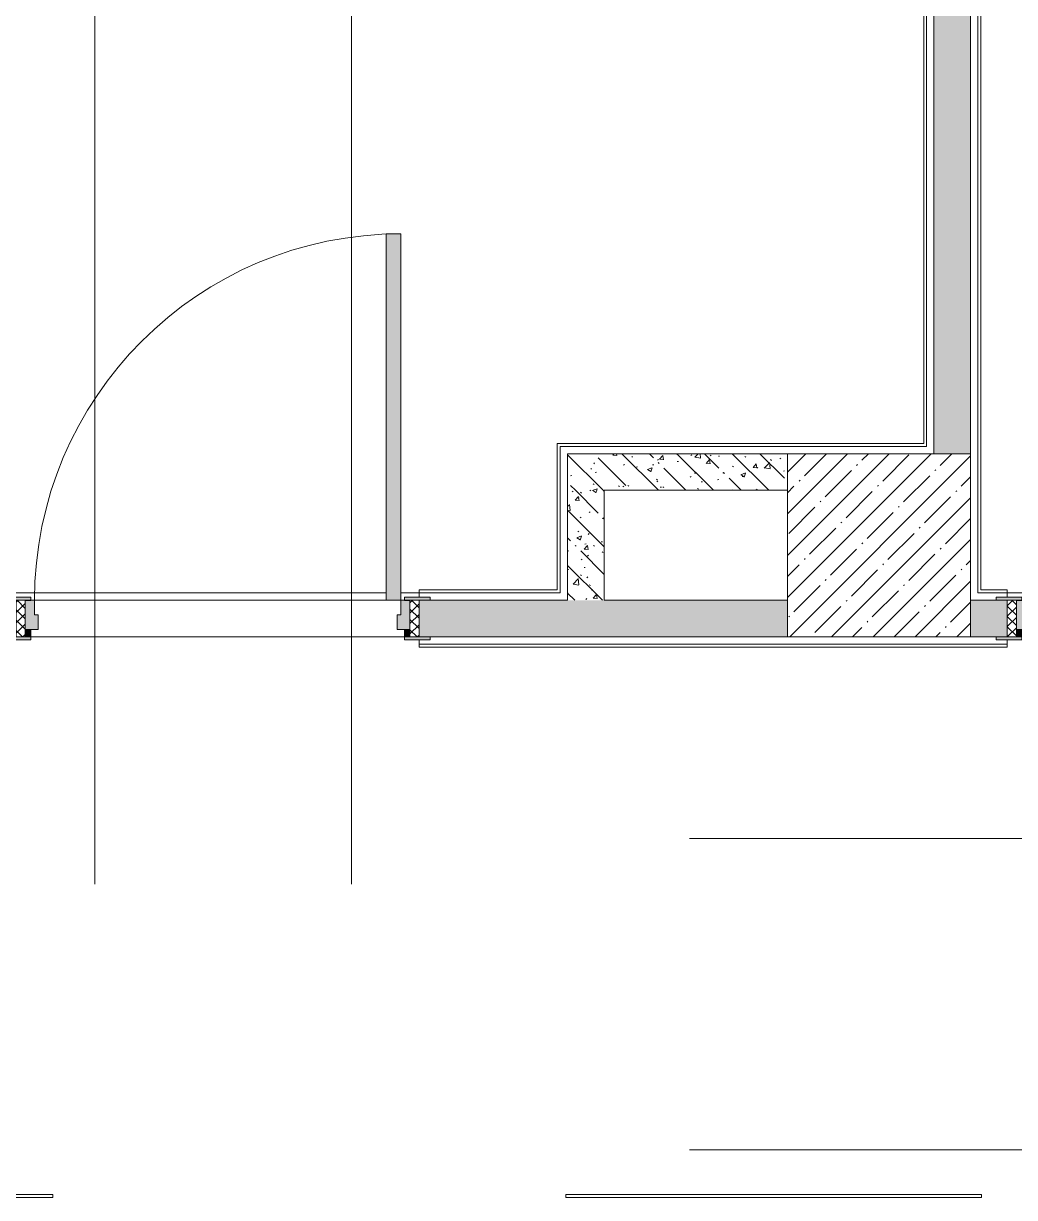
# Model space of a CAD drawing. Header units: millimetres. Extents: x -7229 to 200285, y -8553 to 29000.
# Drawn here: x 170821 to 173526, y 21170 to 24374 of the extents above; entities that cross this region are included whole.
import ezdxf

# ---------------------------------------------------------------- set-up
doc = ezdxf.new("R2010")
doc.units = ezdxf.units.MM
doc.linetypes.add('Осевая', pattern=[15875, 3175, -2381.25, 7937.5, -2381.25])
for name, color, linetype, lineweight, true_color in [('A-DOOR-5', 7, 'Continuous', 9, 0xaaaaaa), ('A-DOOR-6', 7, 'Continuous', 9, 0xe2e2e2), ('A-DOOR-FRAM-4', 7, 'Continuous', 9, 0xe2e2e2), ('A-DOOR-FRAM-5', 7, 'Continuous', 9, 0xaaaaaa), ('A-FLOR-3', 7, 'Continuous', 9, 0xaaaaaa), ('I-WALL-8', 7, 'Continuous', 9, 0x787878)]:
    doc.layers.add(name, color=color, linetype=linetype, lineweight=lineweight, true_color=true_color)
for name, color, linetype, lineweight in [('I-WALL-7', 7, 'Continuous', 9), ('S-COLS-2', 7, 'Continuous', 9), ('Оси-2', 7, 'Осевая', 9)]:
    doc.layers.add(name, color=color, linetype=linetype, lineweight=lineweight)
pattern_1 = [(135, (96155.96, 0), (-75.43415, -75.43415), [106.68, -17.78, 3.556, -17.78]), (135, (96155.96, 75.39), (-75.43415, -75.43415), []), (50, (96155.96, 0), (127.52922, -11.15758), [13.335, -146.685]), (355, (96155.96, 0), (-24.66966, 133.74002), [10.668, -117.348]), (100.451, (96166.59, -0.93), (102.85973, 122.58178), [11.333, -124.663]), (46.184, (96155.96, 35.56), (189.75516, -29.43036), [20.002, -220.027]), (96.636, (96171.77, 33.1), (166.1822, 173.1996), [17, -186.995]), (351.184, (96155.96, 35.56), (166.18393, 173.19757), [16.002, -176.022]), (21, (96173.74, 26.67), (106.13027, -71.58603), [13.335, -146.685]), (326, (96173.74, 26.67), (43.26188, 128.93175), [10.668, -117.348]), (71.451, (96182.58, 20.7), (149.39198, 57.34505), [11.333, -124.663]), (37.5, (96155.96, 0), (2.162228, 59.188357), [3.353, -112.573, 3.353, -115.773, -117.792]), (37.5, (96155.96, 0), (2.162228, 59.188357), [-235.052, 3.353, -114.44]), (7.5, (96155.96, 0), (46.773857, 70.126152), [3.353, -64.567, 3.353, -109.906, -44.894]), (7.5, (96155.96, 0), (46.773857, 70.126152), [-181.178, 3.353, -41.542]), (327.5, (96116.31, 0), (94.91367, -4.010093), [3.353, -41.097, 3.353, -135.331, -184.023]), (327.5, (96116.31, 0), (94.91367, -4.010093), [-183.134, 3.353, -180.67]), (317.5, (96098.53, 0), (103.69057, 17.79882), [3.353, -54.432, 3.353, -88.748, -130.683]), (317.5, (96098.53, 0), (103.69057, 17.79882), [-149.885, 3.353, -127.33])]
pattern_2 = [(135, (1751.41, 114.685), (-14.14214, -14.14214), []), (225, (1751.41, 114.685), (14.14214, -14.14214), [])]
pattern_3 = [(45, (-371.384, 114.685), (-14.1421, 14.1421), []), (135, (-371.384, 114.685), (-14.1421, -14.1421), [])]

# ---------------------------------------------------------------- blocks, each defined once
blk = doc.blocks.new('110_Дверь_СКБ_1Ст_Внутренняя1 - Д-11п 1100x2100h_кладовые _все__ коридор _между помещениями блока столовой__ моечные _все_ 2-32102277-План монтажа зашивок 1 этажа  в осях 12-23 лист 1')
at = {"layer": 'A-DOOR-5'}
h = blk.add_hatch(dxfattribs=at)
h.set_pattern_fill('FP_27', color=256, style=0, pattern_type=2)
h.set_pattern_definition(pattern_2)
h.paths.add_polyline_path([(537.5, -50), (562.5, -50), (562.5, 50), (537.5, 50)])
at = {"layer": 'A-DOOR-6'}
h = blk.add_hatch(color=256, dxfattribs=at)
h.paths.add_polyline_path([(512.5, -30), (537.5, -30), (537.5, 50), (512.5, 50), (512.5, 10), (502.5, 10), (502.5, -30)])
h.paths.add_polyline_path([(-512.5, -30), (-477.5, -30), (-477.5, 10), (-487.5, 10), (-487.5, 50), (-512.5, 50)])
at = {"layer": 'A-DOOR-FRAM-4'}
for points in [[(-447.5, 50), (-447.5, 1050), (-487.5, 1050), (-487.5, 50)], [(-567.5, 50), (-497.5, 50), (-497.5, 58), (-567.5, 58)], [(562.5, 50), (592.5, 50), (592.5, 58), (522.5, 58), (522.5, 50), (542.6, 50)], [(-497.5, -50), (-497.5, -30), (-512.5, -30), (-512.5, -50)], [(537.5, -50), (537.5, -30), (522.5, -30), (522.5, -50)], [(-567.5, -58), (-497.5, -58), (-497.5, -50), (-567.5, -50)], [(562.5, -58), (592.5, -58), (592.5, -50), (522.5, -50), (522.5, -58), (560.5, -58)]]:
    blk.add_hatch(color=256, dxfattribs=at).paths.add_polyline_path(points)
at = {"layer": 'A-DOOR-FRAM-5'}
h = blk.add_hatch(dxfattribs=at)
h.set_pattern_fill('FP_28', color=256, style=0, pattern_type=2)
h.set_pattern_definition(pattern_3)
h.paths.add_polyline_path([(-537.5, -50), (-512.5, -50), (-512.5, 50), (-537.5, 50)])
at = {"layer": 'A-DOOR-5'}
for p, q in [((-487.5, 1050), (-487.5, 50)), ((-447.5, 1050), (-487.5, 1050)), ((-447.5, 50), (-447.5, 1050)), ((-487.5, 50), (-447.5, 50))]:
    blk.add_line(p, q, dxfattribs=at)
blk.add_arc((-487.5, 50), 1000, 360, 90, dxfattribs=at)
at = {"layer": 'A-DOOR-FRAM-5'}
for p, q in [((-497.5, 58), (-567.5, 58)), ((-567.5, 58), (-567.5, 50)), ((-567.5, 50), (-497.5, 50)), ((-512.5, 50), (-537.5, 50)), ((-537.5, 50), (-537.5, -50)), ((-487.5, 50), (-512.5, 50)), ((-512.5, 50), (-512.5, -30)), ((-512.5, -50), (-512.5, 50)), ((-497.5, 50), (-512.5, 50)), ((-512.5, 50), (-512.5, 49)), ((-512.5, 49), (-497.5, 49)), ((-497.5, 50), (-497.5, 58)), ((-497.5, 49), (-497.5, 50)), ((-487.5, 10), (-487.5, 50)), ((512.5, 50), (512.5, 10)), ((537.5, 50), (512.5, 50)), ((592.5, 58), (522.5, 58)), ((522.5, 58), (522.5, 50)), ((537.5, 50), (522.5, 50)), ((522.5, 50), (522.5, 49)), ((522.5, 50), (592.5, 50)), ((522.5, 49), (537.5, 49)), ((537.5, -30), (537.5, 50)), ((562.5, 50), (537.5, 50)), ((537.5, 50), (537.5, -50)), ((537.5, 49), (537.5, 50)), ((562.5, -50), (562.5, 50)), ((592.5, 50), (592.5, 58)), ((-477.5, 10), (-487.5, 10)), ((-477.5, -30), (-477.5, 10)), ((512.5, 10), (502.5, 10)), ((502.5, 10), (502.5, -30)), ((-512.5, -30), (-477.5, -30)), ((-497.5, -30), (-512.5, -30)), ((-512.5, -30), (-512.5, -50)), ((-497.5, -50), (-497.5, -30)), ((502.5, -30), (537.5, -30)), ((537.5, -30), (522.5, -30)), ((522.5, -30), (522.5, -50)), ((537.5, -50), (537.5, -30)), ((-497.5, -50), (-567.5, -50)), ((-567.5, -50), (-567.5, -58)), ((-567.5, -58), (-497.5, -58)), ((-537.5, -50), (-512.5, -50)), ((-512.5, -50), (-497.5, -50)), ((-497.5, -58), (-497.5, -50)), ((522.5, -50), (537.5, -50)), ((592.5, -50), (522.5, -50)), ((522.5, -50), (522.5, -58)), ((522.5, -58), (592.5, -58)), ((537.5, -50), (562.5, -50)), ((592.5, -58), (592.5, -50))]:
    blk.add_line(p, q, dxfattribs=at)
blk = doc.blocks.new('110_Дверь_СКБ_1Ст_Внутренняя1 - Д-11 1100x2100h_кладовые _все__ коридор _между помещениями блока столовой__ моечные _все_-32089444-План монтажа зашивок 1 этажа  в осях 12-23 лист 1')
at = {"layer": 'A-DOOR-5'}
h = blk.add_hatch(dxfattribs=at)
h.set_pattern_fill('FP_27', color=256, style=0, pattern_type=2)
h.set_pattern_definition(pattern_2)
h.paths.add_polyline_path([(562.5, -50), (562.5, 50), (537.5, 50), (537.5, -50)])
at = {"layer": 'A-DOOR-6'}
h = blk.add_hatch(color=256, dxfattribs=at)
h.paths.add_polyline_path([(537.5, -30), (537.5, 50), (512.5, 50), (512.5, 10), (502.5, 10), (502.5, -30), (512.5, -30)])
h.paths.add_polyline_path([(-488.4, -30), (-477.5, -30), (-477.5, 10), (-487.5, 10), (-488.4, 50), (-512.5, 50), (-512.5, -30)])
at = {"layer": 'A-DOOR-FRAM-4'}
for points in [[(512.5, 50), (512.5, 1050), (472.5, 1050), (472.5, 50)], [(-537.5, 50), (-497.5, 50), (-497.5, 58), (-567.5, 58), (-567.5, 50)], [(592.5, 50), (592.5, 58), (522.5, 58), (522.5, 50), (562.5, 50)], [(-512.5, -50), (-497.5, -50), (-497.5, -30), (-512.5, -30)], [(522.5, -50), (537.5, -50), (537.5, -30), (522.5, -30)], [(-537.5, -58), (-497.5, -58), (-497.5, -50), (-567.5, -50), (-567.5, -58)], [(592.5, -58), (592.5, -50), (522.5, -50), (522.5, -58), (562.5, -58)]]:
    blk.add_hatch(color=256, dxfattribs=at).paths.add_polyline_path(points)
at = {"layer": 'A-DOOR-FRAM-5'}
h = blk.add_hatch(dxfattribs=at)
h.set_pattern_fill('FP_28', color=256, style=0, pattern_type=2)
h.set_pattern_definition(pattern_3)
h.paths.add_polyline_path([(-512.5, -50), (-512.5, 50), (-537.5, 50), (-537.5, -50)])
at = {"layer": 'A-DOOR-5'}
for p, q in [((512.5, 1050), (472.5, 1050)), ((472.5, 1050), (472.5, 50)), ((512.5, 50), (512.5, 1050)), ((472.5, 50), (512.5, 50))]:
    blk.add_line(p, q, dxfattribs=at)
blk.add_arc((512.5, 50), 1000, 90, 180, dxfattribs=at)
at = {"layer": 'A-DOOR-FRAM-5'}
for p, q in [((-497.5, 58), (-567.5, 58)), ((-567.5, 58), (-567.5, 50)), ((-567.5, 50), (-497.5, 50)), ((-512.5, 50), (-537.5, 50)), ((-537.5, 50), (-537.5, -50)), ((-487.5, 50), (-512.5, 50)), ((-512.5, 50), (-512.5, -30)), ((-512.5, -50), (-512.5, 50)), ((-497.5, 50), (-512.5, 50)), ((-512.5, 50), (-512.5, 49)), ((-512.5, 49), (-497.5, 49)), ((-497.5, 50), (-497.5, 58)), ((-497.5, 49), (-497.5, 50)), ((-487.5, 10), (-487.5, 50)), ((512.5, 50), (512.5, 10)), ((537.5, 50), (512.5, 50)), ((592.5, 58), (522.5, 58)), ((522.5, 58), (522.5, 50)), ((537.5, 50), (522.5, 50)), ((522.5, 50), (522.5, 49)), ((522.5, 50), (592.5, 50)), ((522.5, 49), (537.5, 49)), ((537.5, -30), (537.5, 50)), ((562.5, 50), (537.5, 50)), ((537.5, 50), (537.5, -50)), ((537.5, 49), (537.5, 50)), ((562.5, -50), (562.5, 50)), ((592.5, 50), (592.5, 58)), ((-477.5, 10), (-487.5, 10)), ((-477.5, -30), (-477.5, 10)), ((512.5, 10), (502.5, 10)), ((502.5, 10), (502.5, -30)), ((-512.5, -30), (-477.5, -30)), ((-497.5, -30), (-512.5, -30)), ((-512.5, -30), (-512.5, -50)), ((-497.5, -50), (-497.5, -30)), ((502.5, -30), (537.5, -30)), ((537.5, -30), (522.5, -30)), ((522.5, -30), (522.5, -50)), ((537.5, -50), (537.5, -30)), ((-497.5, -50), (-567.5, -50)), ((-567.5, -50), (-567.5, -58)), ((-567.5, -58), (-497.5, -58)), ((-537.5, -50), (-512.5, -50)), ((-512.5, -50), (-497.5, -50)), ((-497.5, -58), (-497.5, -50)), ((522.5, -50), (537.5, -50)), ((592.5, -50), (522.5, -50)), ((522.5, -50), (522.5, -58)), ((522.5, -58), (592.5, -58)), ((537.5, -50), (562.5, -50)), ((592.5, -58), (592.5, -50))]:
    blk.add_line(p, q, dxfattribs=at)
blk = doc.blocks.new('BSC_Колонна _Прямоугольная - 500х500-V156-План монтажа зашивок 1 этажа  в осях 12-23 лист 1')
at = {"layer": 'S-COLS-2'}
h = blk.add_hatch(dxfattribs=at)
h.set_pattern_fill('FP_148', color=256, style=0, pattern_type=2)
h.set_pattern_definition([(45, (-77000, -22950), (-57.02463, 57.02463), []), (45, (-76942.975, -22950), (-57.02463, 57.02463), [100.806, -20.161, 3.353, -16.808])])
h.paths.add_polyline_path([(250, -250), (250, 250), (-250, 250), (-250, -250), (130, -250)])
for p, q in [((250, 250), (-250, 250)), ((-250, 250), (-250, -250)), ((250, -250), (250, 250)), ((-250, -250), (250, -250))]:
    blk.add_line(p, q, dxfattribs=at)

msp = doc.modelspace()

# ---------------------------------------------------------------- hatches: boundary and pattern name
at = {"layer": 'I-WALL-8'}
h = msp.add_hatch(dxfattribs=at)
h.set_pattern_fill('FP_138', color=256, style=0, pattern_type=2)
h.set_pattern_definition(pattern_1)
h.paths.add_polyline_path([(173406, 23200), (173406, 24800), (173306, 24800), (173306, 23200), (173386, 23200)])
h.paths.add_polyline_path([(173406, 25500), (173406, 26600), (173306, 26600), (173306, 25500)])
h = msp.add_hatch(dxfattribs=at)
h.set_pattern_fill('FP_138', color=256, style=0, pattern_type=2)
h.set_pattern_definition(pattern_1)
h.paths.add_polyline_path([(172306, 23100), (172906, 23100), (172906, 23200), (172306, 23200)])
h = msp.add_hatch(dxfattribs=at)
h.set_pattern_fill('FP_138', color=256, style=0, pattern_type=2)
h.set_pattern_definition(pattern_1)
h.paths.add_polyline_path([(172306, 22800), (172406, 22800), (172406, 23100), (172306, 23100)])
h = msp.add_hatch(dxfattribs=at)
h.set_pattern_fill('FP_138', color=256, style=0, pattern_type=2)
h.set_pattern_definition(pattern_1)
h.paths.add_polyline_path([(178356, 22700), (178586, 22700), (178586, 22800), (178356, 22800), (178356, 22798), (178386, 22798), (178386, 22790), (178356, 22790), (178356, 22710), (178386, 22710), (178386, 22702), (178356, 22702)])
h.paths.add_polyline_path([(177385.2, 22700), (177406, 22700), (177406, 22702), (177376, 22702), (177376, 22710), (177406, 22710), (177406, 22790), (177376, 22790), (177376, 22798), (177406, 22798), (177406, 22800), (177306, 22800), (177306, 22700), (177376, 22700)])
h.paths.add_polyline_path([(175202.9, 22700), (176806, 22700), (176806, 22800), (174606, 22800), (174606, 22700), (174855.8, 22700)])
h.paths.add_polyline_path([(172286, 22700), (172906, 22700), (172906, 22800), (171900.8, 22800), (171900.8, 22700), (171930.8, 22700)])
h.paths.add_polyline_path([(173476, 22700), (173506, 22700), (173506, 22800), (173406, 22800), (173406, 22700), (173435.8, 22700)])
h.paths.add_polyline_path([(170800.8, 22700), (170800.8, 22800), (170196, 22800), (170196, 22700), (170770.8, 22700)])
h.paths.add_polyline_path([(166466, 22700), (166466, 22800), (166366, 22800), (166366, 22700), (166446, 22700)])
h.paths.add_polyline_path([(169696, 22700), (169696, 22800), (166966, 22800), (166966, 22700), (169676, 22700)])
h.paths.add_polyline_path([(165241, 22700), (165266, 22700), (165266, 22800), (164466, 22800), (164466, 22700), (165236, 22700)])

# ---------------------------------------------------------------- linework, layer by layer
at = {"layer": 'A-FLOR-3'}
for p, q in [((171810.8, 22820), (170800.8, 22820)), ((171900.8, 22820), (171850.8, 22820)), ((171900.8, 22808), (171900.8, 22820)), ((173556, 22820), (173506, 22820)), ((173506, 22820), (173506, 22808)), ((171900.8, 22680), (171900.8, 22692)), ((173506, 22692), (173506, 22680))]:
    msp.add_line(p, q, dxfattribs=at)
at = {"layer": 'I-WALL-7'}
for p, q in [((173306, 26600), (173306, 23200)), ((173286, 23220), (173286, 26310)), ((173278, 26302), (173278, 23228)), ((173406, 23200), (173406, 24720)), ((173426, 24720), (173426, 22820)), ((173434, 22828), (173434, 24720)), ((172278, 23228), (172278, 22828)), ((173278, 23228), (172278, 23228)), ((172286, 22820), (172286, 23220)), ((172286, 23220), (173286, 23220)), ((172906, 23200), (172306, 23200)), ((172306, 23200), (172306, 22800)), ((172406, 23100), (172906, 23100)), ((172406, 22800), (172406, 23100)), ((172278, 22828), (171900.8, 22828)), ((171900.8, 22828), (171900.8, 22820)), ((171900.8, 22820), (172286, 22820)), ((173426, 22820), (173506, 22820)), ((173506, 22828), (173434, 22828)), ((173506, 22820), (173506, 22828)), ((170850.8, 22800), (171810.8, 22800)), ((172306, 22800), (171930.8, 22800)), ((172906, 22800), (172406, 22800)), ((173476, 22800), (173406, 22800)), ((171860.8, 22700), (170840.8, 22700)), ((171930.8, 22700), (172906, 22700)), ((173406, 22700), (173476, 22700)), ((173506, 22680), (171900.8, 22680)), ((171900.8, 22680), (171900.8, 22672)), ((171900.8, 22672), (173506, 22672)), ((173506, 22672), (173506, 22680)), ((170900.8, 21178), (166341, 21178)), ((166341, 21170), (170900.8, 21170)), ((170900.8, 21170), (170900.8, 21178)), ((173435.8, 21178), (172300.8, 21178)), ((172300.8, 21178), (172300.8, 21170)), ((172300.8, 21170), (173435.8, 21170)), ((173435.8, 21170), (173435.8, 21178))]:
    msp.add_line(p, q, dxfattribs=at)
at = {"layer": 'Оси-2'}
for p, q in [((171716, 593.7), (171716, 25078.1)), ((171016, 593.7), (171016, 24898.1)), ((135332.1, 22150), (178356, 22150)), ((135332.1, 21300), (178356, 21300))]:
    msp.add_line(p, q, dxfattribs=at)

# ---------------------------------------------------------------- block references
at = {"layer": 'A-DOOR-5'}
for name, p in [('110_Дверь_СКБ_1Ст_Внутренняя1 - Д-11 1100x2100h_кладовые _все__ коридор _между помещениями блока столовой__ моечные _все_-32089444-План монтажа зашивок 1 этажа  в осях 12-23 лист 1', (171338.3, 22750)), ('110_Дверь_СКБ_1Ст_Внутренняя1 - Д-11п 1100x2100h_кладовые _все__ коридор _между помещениями блока столовой__ моечные _все_ 2-32102277-План монтажа зашивок 1 этажа  в осях 12-23 лист 1', (174043.5, 22750))]:
    msp.add_blockref(name, p, dxfattribs=at)
at = {"layer": 'S-COLS-2'}
msp.add_blockref('BSC_Колонна _Прямоугольная - 500х500-V156-План монтажа зашивок 1 этажа  в осях 12-23 лист 1', (173156, 22950), dxfattribs=at)

doc.saveas('drawing.dxf')
